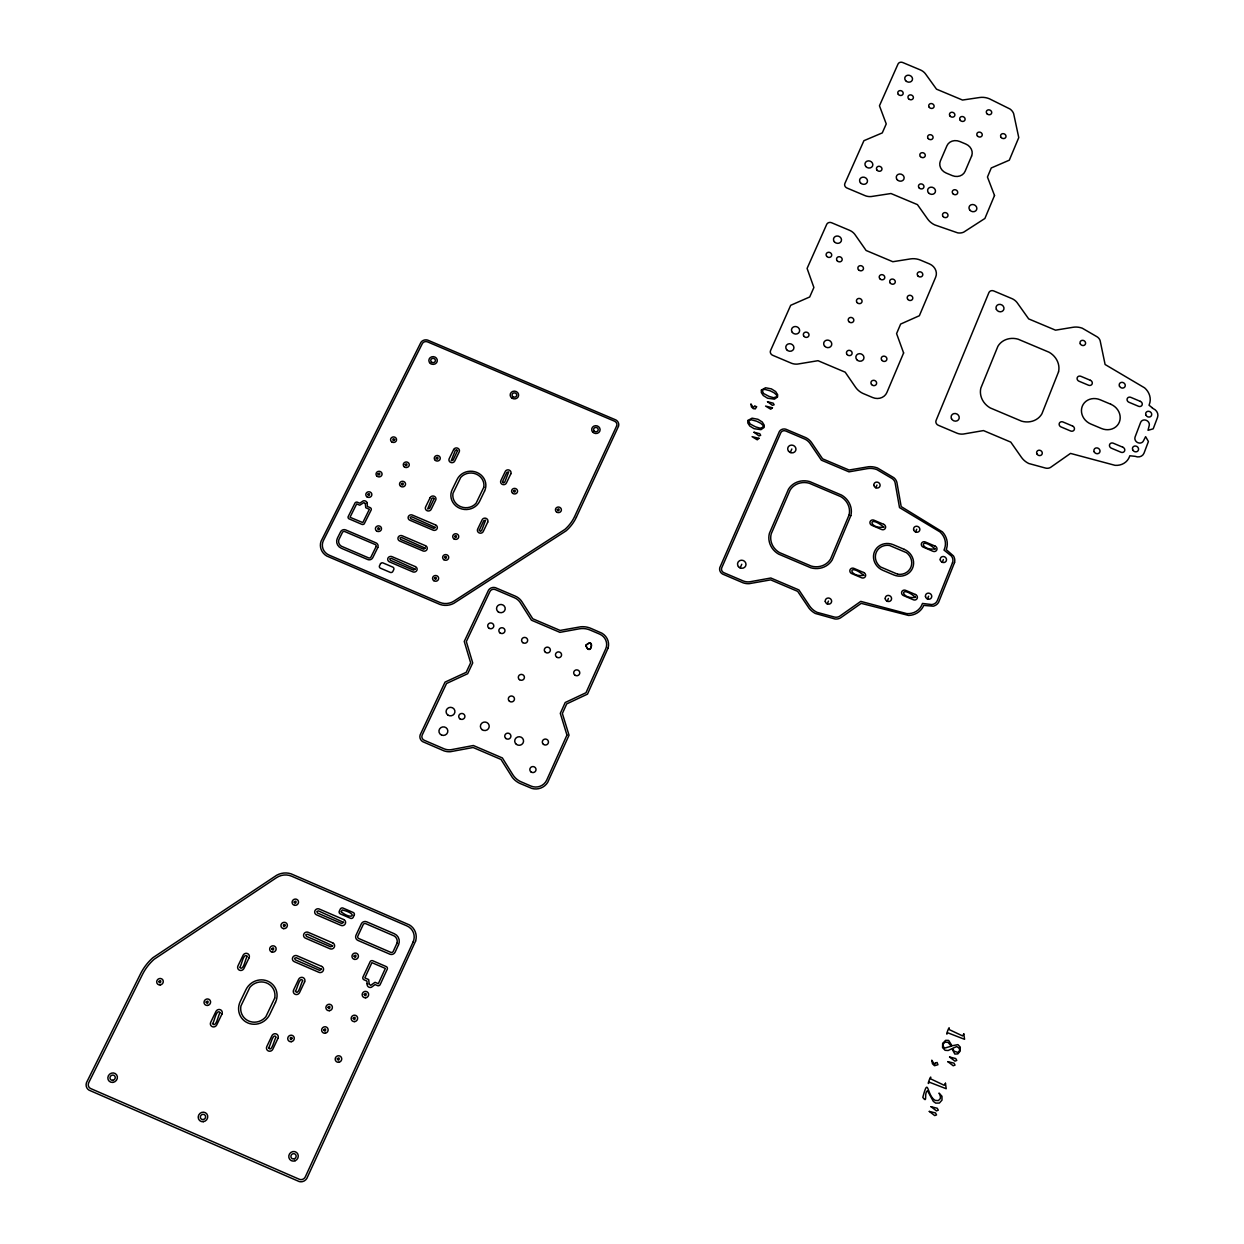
<?xml version="1.0" encoding="UTF-8"?>
<svg xmlns="http://www.w3.org/2000/svg" width="1244" height="1244" viewBox="0 0 1244 1244"><rect width="100%" height="100%" fill="white"/><g stroke="black" fill="none" stroke-linecap="round" stroke-linejoin="round"><path stroke-width="1.5" d="M927.464 598.986L928.599 596.187M942.252 562.288L943.372 559.52M887.252 601.272L888.403 598.457M915.6 531.997L916.719 529.244M827.26 603.915L828.442 601.101M875.838 487.772L876.973 485.051M740.164 567.933L741.766 564.247M790.298 452.536L791.837 448.991M576.407 517.131L618.563 426.148A5.847 5.411 10.6 0 0 615.92 419.959L427.641 340.094A5.862 5.365 2.4 0 0 420.954 342.318L321.045 541.264A13.824 12.907 -6 0 0 326.721 556.006L440.081 604.491A16.623 15.721 -1.2 0 0 453.78 603.356L566.082 530.861A45.219 42.358 6 0 0 576.423 517.131M772.446 407.752L770.736 409.214L765.589 406.088L772.446 407.752M758.98 438.339L757.254 439.816L752.091 436.66L758.98 438.339M585.815 645.62C591.429 657.843 594.85 635.653 585.815 645.62M959.528 1048.35L959.482 1050.76L957.989 1052.471L954.039 1051.164L952.624 1048.334L956.683 1046.577L959.528 1048.35M942.657 1043.483L942.563 1047.619L945.113 1050.309L948.146 1050.511L951.924 1048.723L954.863 1054.072L957.864 1053.901L960.212 1051.04L960.29 1047.121L957.927 1044.618L952.033 1045.784L948.628 1040.404L945.58 1040.342L942.657 1043.483M557.343 509.651C559.116 513.399 560.204 506.635 557.343 509.651M756.57 406.772L755.326 408.872L753.335 408.67L751.469 406.975L750.909 403.911L753.366 407.659L754.719 405.886L756.57 406.772M943.247 1043.965L943.201 1046.468L944.74 1048.086L951.333 1046.173L947.975 1042.348L945.067 1042.13L943.247 1043.965M513.508 491.007C515.265 494.739 516.384 487.99 513.508 491.007M502.529 481.661L503.462 482.874L504.722 482.174L508.718 471.88L506.914 472.347L502.529 481.661M479.344 530.131L480.277 531.343L481.568 530.644L485.611 520.194L483.807 520.676L479.344 530.131M457.528 450.639L453.065 460.187L451.245 460.653L455.32 450.406L456.595 449.706L457.528 450.639M454.651 536.413C456.408 540.207 457.574 533.334 454.651 536.413M444.606 557.265C446.363 561.075 447.529 554.171 444.606 557.265M434.047 498.766L429.507 508.454L427.687 508.936L431.823 498.517L433.114 497.818L434.047 498.766M436.209 458.103C437.935 461.835 439.101 455.102 436.209 458.103M435.4 527.44L433.736 528.436L410.8 518.655L410.147 517.24L411.717 516.773L435.4 527.44M434.514 578.211C436.271 582.052 437.453 575.101 434.514 578.211M761.406 390.041L761.312 392.544L763.256 395.53L767.548 398.204L774.406 399.168L777.531 396.991L777.655 394.721L775.65 391.565L771.389 388.874L765.542 387.77L761.406 390.041M415.169 569.13L413.49 570.141L390.398 560.266L389.745 558.836L391.331 558.369L415.169 569.13M425.324 548.215L423.644 549.21L400.63 539.398L399.977 537.968L401.563 537.501L425.324 548.215M747.908 420.472L747.815 423.007L749.759 426.008L754.082 428.698L760.97 429.662L764.111 427.469L764.236 425.168L762.23 421.98L757.938 419.29L752.06 418.171L747.908 420.472M405.202 464.587C406.943 468.319 408.125 461.571 405.202 464.587M369.188 984.097L370.728 985.326L375.05 982.309L378.347 983.693L385.345 968.438L371.909 962.654L364.85 977.893L368.69 979.572L369.188 984.097M394.643 439.583C392.622 443.175 391.969 436.395 394.643 439.583M401.47 483.932C403.196 487.695 404.393 480.899 401.47 483.932M379.56 528.607C377.523 532.276 376.854 525.357 379.56 528.607M364.259 994.423C366.094 998.652 367.4 990.908 364.259 994.423M367.151 983.802L367.291 985.45A3.281 3.172 -38.5 0 0 371.443 987.238L375.082 984.579L377.647 985.683A2.193 2.115 -38.5 0 0 380.12 984.704L387.319 969.076A2.177 2.115 -36.6 0 0 386.417 966.666L372.842 960.788A2.177 2.115 -35.8 0 0 370.277 961.425L362.968 976.991A2.193 2.115 -37.6 0 0 364.025 979.806L366.918 981.065L367.151 983.802M365.285 503.478L365.752 507.739L369.359 509.309L362.797 522.573L350.015 517.286L356.67 503.913L359.78 505.204L363.823 502.623L365.285 503.478M367.229 503.307L367.4 506.463L370.137 507.614A2.037 1.897 -3.3 0 1 371.116 510.133L364.243 523.817A2.037 1.897 -4 0 1 361.817 524.33L349.004 518.841A2.037 1.897 -4.4 0 1 348.149 516.68L355.007 502.98A2.037 1.897 -3.8 0 1 357.339 502.187L359.749 503.198L363.155 500.928A3.048 2.83 -3.4 0 1 367.058 502.592L367.229 503.307M367.757 494.428C369.484 498.191 370.696 491.38 367.757 494.428M354.058 956.076C355.893 960.275 357.199 952.593 354.058 956.076M353.234 1018.23C355.084 1022.49 356.406 1014.684 353.234 1018.23M377.974 473.917C379.7 477.68 380.913 470.901 377.974 473.917M940.448 1095.98L940.324 1098.592L938.38 1100.567L935.348 1100.427C926.5 1095.824 928.724 1075.065 922.815 1097.395C927.915 1104.314 923.67 1092.901 927.511 1090.708L933.327 1101.375L935.69 1103.117L939.36 1103.055L942.003 1100.1L941.972 1096.259L939.018 1093.087L940.448 1095.98M343.531 922.348L341.758 923.499L317.5 913.034L316.847 911.463L318.511 910.903L343.531 922.348M337.295 1058.862C339.161 1063.154 340.483 1055.27 337.295 1058.862M321.481 969.231L319.677 970.398L295.263 959.839L294.595 958.253L296.29 957.693L321.481 969.231M323.72 1029.83C325.57 1034.091 326.908 1026.269 323.72 1029.83M327.996 1007.313C329.831 1011.559 331.168 1003.768 327.996 1007.313M332.537 945.72L330.764 946.855L306.428 936.359L305.76 934.773L307.439 934.213L332.537 945.72M292.185 1038.32C289.976 1042.565 289.261 1034.697 292.185 1038.32M295.372 991.11C298.498 996.693 301.328 981.594 302.836 980.77C299.695 975.203 296.881 990.302 295.372 991.11M285.311 925.365C283.134 929.486 282.45 921.804 285.311 925.365M294.175 902.056C295.979 906.207 297.316 898.603 294.175 902.056M271.752 948.814C273.556 953.028 274.924 945.331 271.752 948.814M268.595 1047.728C271.752 1053.388 274.629 1038.025 276.152 1037.216C272.996 1031.571 270.119 1046.919 268.595 1047.728M247.292 956.434C245.426 957.771 243.653 971.859 239.703 967.35C241.569 966.013 243.342 951.94 247.292 956.434M220.172 1012.632C218.275 1013.969 216.472 1028.306 212.475 1023.734C214.372 1022.397 216.176 1008.075 220.172 1012.632M206.146 1002.042C207.95 1006.303 209.396 998.481 206.146 1002.042M963.805 1033.919L962.607 1035.925L949.001 1029.488C950.416 1022.77 944.429 1038.616 947.772 1032.8L964.582 1039.315L963.805 1033.919M945.456 1083.26L944.243 1085.297L930.543 1078.812C931.974 1072.001 925.925 1088.065 929.299 1082.171L946.217 1088.733L945.456 1083.26M158.828 981.547C160.616 985.792 162.093 978.002 158.828 981.547M935.208 1063.216L934.539 1064.537L931.787 1060.183L932.471 1063.791L934.524 1065.735L937.945 1064.724L937.074 1062.454L935.208 1063.216M585.924 645.263C589.827 657.967 596.14 636.601 585.924 645.263M1151.928 407.566L1153.266 408.654A7.106 6.344 31.4 0 1 1157.542 417.362L1153.204 428.838L1148.01 430.315L1149.114 425.992A4.618 4.136 31.5 0 0 1146.346 420.332A4.618 4.136 31.5 0 0 1140.624 422.416L1135.088 437.002A4.634 4.152 31.8 0 0 1137.856 442.693A4.634 4.152 31.8 0 0 1143.594 440.594L1145.615 436.644L1148.414 441.496L1144.06 453.065A7.137 6.422 32 0 1 1135.212 456.33L1129.832 455.771L1129.474 456.735A15.892 14.322 31.5 0 1 1115.059 465.334L1070.509 453.407L1050.558 467.402A6.842 6.22 29.9 0 1 1045.349 468.024L1028.772 463.499A17.525 15.923 29.2 0 1 1021.402 457.279L1010.781 442.118L983.475 430.579L964.706 433.814A12.533 11.414 26.1 0 1 957.32 433.316L938.318 425.277A3.903 3.561 25.4 0 1 936.079 420.472L988.902 292.62A3.825 3.421 24.4 0 1 993.723 290.94L1012.321 298.778A12.3 11.009 25.2 0 1 1017.794 303.583L1028.679 318.899L1055.518 330.173L1073.012 327.281A17.214 15.379 27.8 0 1 1082.264 328.198L1096.897 336.689A6.718 5.987 28.3 0 1 1100.162 340.778L1105.107 364.508L1144.62 387.864A15.752 14.088 30.6 0 1 1149.394 404.238L1149.036 405.202L1151.928 407.566M935.13 548.868C920.171 551.17 918.71 535.247 935.13 548.868M915.522 597.322C900.423 599.701 898.977 583.529 915.522 597.322M883.753 527.083C868.763 529.369 867.395 513.492 883.753 527.083M863.756 575.334C848.641 577.698 847.288 561.573 863.756 575.334M1058.535 371.863L1041.912 413.801A18.784 16.981 27.8 0 1 1021.573 421.156L990.224 407.923A18.769 16.981 26.7 0 1 980.863 388.05L997.89 346.314A18.644 16.778 26.3 0 1 1018.074 339.177L1049.096 352.239A18.66 16.778 27.3 0 1 1058.535 371.863M341.214 911.821C352.021 920.638 358.91 913.967 342.162 909.939L341.214 911.821M483.792 487.244L476.094 503.245A13.124 12.269 2.1 0 1 460.529 506.619A13.124 12.269 2.1 0 1 452.971 493.401L460.715 477.432A13.093 12.222 2.5 0 1 476.219 474.104A13.093 12.222 2.5 0 1 483.792 487.244M954.568 562.49L938.629 602.251A9.237 8.615 30.4 0 1 933.233 606.186L923.732 605.393L923.079 606.777A18.225 17.043 29.4 0 1 908.618 615.453L861.221 603.356L840.633 617.817A9.003 8.475 26.4 0 1 834.957 618.968L815.302 613.463A19.951 18.784 25.3 0 1 809.113 608.347L797.668 591.351L770.674 579.875L749.339 583.654A14.85 14.011 20 0 1 742.87 582.736L722.546 574.044A5.925 5.582 18.6 0 1 719.794 567.637L779.382 431.481A5.8 5.349 19.2 0 1 785.804 429.196L805.708 437.593A14.555 13.451 20.2 0 1 811.648 442.677L822.579 458.818L849.077 470.03L868.716 466.718A19.624 18.147 24.2 0 1 877.44 467.962L893.752 477.649A8.817 8.148 24.9 0 1 896.893 482.392L901.185 506.588L942.439 531.888A18.069 16.747 28.4 0 1 946.7 548.2L946.217 549.615L953.433 555.881A9.175 8.521 29.6 0 1 954.568 562.49M274.737 998.046L265.843 1016.752A14.57 13.917 -39.2 0 1 240.932 1005.961L249.888 987.301A14.524 13.886 -38.2 0 1 274.737 998.046M849.014 515.14L830.572 558.976A17.432 16.328 23.4 0 1 811.275 566.082L779.49 552.585A17.416 16.312 21.6 0 1 771.249 533.769L790.08 490.152A17.307 16.11 21.5 0 1 809.238 483.247L840.68 496.589A17.323 16.11 23.1 0 1 849.014 515.14M850.818 515.669L832.205 559.924A19.313 18.085 23.4 0 1 810.808 567.793L778.573 554.093A19.298 18.085 21.6 0 1 769.43 533.256L788.463 489.219A19.189 17.851 21.5 0 1 809.704 481.583L841.582 495.096A19.189 17.867 23.1 0 1 850.818 515.669M608.083 648.031L587.495 694.121L566.704 703.902L562.366 713.496L569.037 735.204L547.671 782.429A13.917 13.544 0.6 0 1 531.872 788.432L519.557 783.269A20.759 20.184 0.1 0 1 512.31 777.391L501.005 759.446L473.109 747.504L450.515 751.687A15.519 14.959 -6.9 0 1 443.75 750.77L422.773 741.704A6.189 5.956 -8.9 0 1 420.145 734.924L445.041 682.116L466.173 672.335L470.636 662.803L464.245 641.438L488.534 590.122A6.033 5.722 2 0 1 495.392 587.666L515.234 596.094A15.068 14.337 2.8 0 1 521.967 601.754L532.759 618.766L560.127 630.428L580.886 626.758A20.293 19.422 8.4 0 1 590.916 628.375L601.956 633.212A13.622 13.031 9.5 0 1 608.083 648.031M929.299 1111.421L934.726 1115.604L936.545 1114.904L935.504 1112.929L929.299 1111.421M931.056 1106.725L936.452 1110.892L938.303 1110.161L937.23 1108.248L931.056 1106.725M947.85 1061.661L953.231 1065.781L955.034 1065.097L954.008 1063.154L947.85 1061.661M949.576 1057.027L954.941 1061.148L956.776 1060.432L955.703 1058.535L949.576 1057.027M415.589 941.102L306.817 1178.472A6.826 6.5 -53.4 0 1 299.229 1181.567L88.993 1090.133A6.873 6.407 -41.8 0 1 86.474 1082.669L140.572 973.71A50.802 48.049 -37.3 0 1 152.825 957.756L276.681 875.247A17.727 16.981 -28.8 0 1 291.112 873.848L409.478 924.945A14.57 14.182 -32.1 0 1 415.589 941.102M396.945 943.247L393.166 951.504A2.006 1.959 -34.1 0 1 390.896 952.391L358.599 938.458A2.006 1.944 -32.5 0 1 357.774 936.219L363.279 924.447A2.006 1.944 -31.1 0 1 365.549 923.577L394.208 935.97A6.562 6.375 -32.9 0 1 396.945 943.247M952.484 562.817L937.37 600.494A7.34 6.842 30.4 0 1 931.787 604.568L922.488 603.449L922.068 604.475A16.343 15.27 29.4 0 1 906.814 613.619L860.77 601.381L839.576 616.278A7.044 6.64 26.4 0 1 834.118 616.977L816.997 612.312A18.022 16.965 25.3 0 1 809.517 605.828L798.912 589.936L770.829 578.009L751.189 581.539A12.891 12.16 20 0 1 743.508 581.072L723.961 572.753A4.012 3.794 18.6 0 1 721.784 567.699L780.765 432.819A3.934 3.639 19.2 0 1 785.835 431.03L804.961 439.148A12.658 11.694 20.2 0 1 810.497 444.155L821.367 460.171L848.952 471.849L867.255 468.661A17.696 16.374 24.2 0 1 876.849 469.579L891.824 478.396A6.904 6.375 24.9 0 1 895.089 482.672L899.521 507.599L939.935 531.888A16.188 15.006 28.4 0 1 944.414 549.071L944.009 550.081L951.318 555.944A7.293 6.764 29.6 0 1 952.484 562.817M376.092 546.614L370.883 557.172A1.897 1.773 -4.6 0 1 368.706 557.934L341.431 546.24A6.204 5.8 -5.4 0 1 338.881 539.632L342.52 532.276A1.897 1.773 -5.2 0 1 344.681 531.515L375.299 544.592A1.897 1.773 -4.1 0 1 376.092 546.614M994.516 195.479L984.89 218.477L963.711 232.146A10.201 9.066 22.3 0 1 957.709 232.861L934.711 224.884A16.965 15.052 21.6 0 1 927.604 218.975L917.434 204.622L890.968 193.52L872.619 196.334A12.145 10.776 19.1 0 1 865.42 195.79L846.993 188.031A3.779 3.359 18.4 0 1 844.878 183.49L863.911 140.696L882.276 132.906L886.241 123.933L879.461 105.771L898.012 64.05A3.701 3.234 18.8 0 1 902.74 62.527L920.187 69.835A11.927 10.403 19.3 0 1 926.065 74.671L936.499 89.164L962.529 100.049L979.634 97.514A16.685 14.555 21.5 0 1 989.446 98.805L1010.019 109.021A10.03 8.739 22 0 1 1013.658 113.67L1018.758 137.602L1009.304 160.181L991.266 167.971L987.456 177.021L994.516 195.479M903.611 352.954L886.879 392.513A11.118 10.154 22.3 0 1 872.666 397.536L862.792 393.368A17.432 15.908 21.9 0 1 855.53 387.211L845.205 372.189L818.008 360.698L799.052 363.839A12.487 11.398 18.5 0 1 791.635 363.31L772.711 355.302A3.887 3.545 17.6 0 1 770.565 350.544L790.686 305.309L809.704 296.974L813.887 287.488L807.092 268.424L826.7 224.371A3.81 3.405 18.3 0 1 831.583 222.738L849.496 230.28A12.253 10.978 18.9 0 1 855.499 235.318L866.104 250.479L892.819 261.722L910.499 258.907A17.136 15.363 21.7 0 1 920.591 260.167L929.455 263.899A10.916 9.781 22 0 1 935.69 277.117L919.363 315.727L900.64 324.062L896.582 333.61L903.611 352.954M971.595 156.06L965.095 171.33A10.107 8.91 21.4 0 1 952.282 175.606L946.186 173.056A10.107 8.895 21.2 0 1 940.386 160.958L946.948 145.735A10.076 8.864 21.2 0 1 959.715 141.489L965.779 144.024A10.076 8.864 21.4 0 1 971.595 156.06M754.035 432.259L758.964 435.898L760.69 435.338L759.742 433.705L754.035 432.259M767.517 401.719L772.431 405.342L774.141 404.782L773.193 403.165L767.517 401.719M566.953 735.064L546.707 780.081A11.942 11.631 0.6 0 1 530.955 786.053L520.427 781.527A18.722 18.209 0.1 0 1 512.839 774.717L502.374 757.938L473.358 745.514L452.552 749.432A13.466 12.984 -6.9 0 1 444.497 748.981L424.313 740.304A4.199 4.043 -8.9 0 1 422.229 734.971L446.534 683.5L467.666 673.719L472.72 662.943L466.329 641.577L489.934 591.538A4.09 3.887 2 0 1 495.345 589.609L514.425 597.758A13.155 12.518 2.8 0 1 520.692 603.309L531.437 620.196L559.909 632.356L579.269 628.842A18.349 17.572 8.4 0 1 590.169 630.07L599.608 634.098A11.678 11.18 9.5 0 1 605.719 648.87L585.986 692.737L565.196 702.518L560.298 713.356L566.953 735.064M413.07 942.066L305.324 1176.84A4.634 4.416 -53.4 0 1 299.337 1179.281L90.703 1088.562A4.665 4.354 -41.8 0 1 88.728 1082.669L142.438 974.55A48.5 45.872 -37.3 0 1 154.085 959.311L276.51 877.673A15.659 14.99 -28.8 0 1 291.609 876.196L406.975 925.94A12.502 12.176 -32.1 0 1 413.07 942.066M398.5 944.849L395.157 952.08A4.074 3.965 -34.1 0 1 389.792 954.164L357.961 940.433A4.074 3.95 -32.5 0 1 356.017 935.177L361.304 923.872A4.074 3.934 -31.1 0 1 366.653 921.804L394.317 933.731A8.63 8.381 -32.9 0 1 398.5 944.849M616.589 426.086L574.681 516.369A43.182 40.446 6 0 1 564.838 529.462L453.904 601.132A14.679 13.886 -1.2 0 1 439.567 602.314L329.147 555.135A11.865 11.087 -6 0 1 323.471 540.44L422.307 343.671A3.981 3.639 2.4 0 1 427.578 341.898L614.505 421.187A3.965 3.67 10.6 0 1 616.589 426.086M354.307 914.962L353.156 917.419A2.161 2.099 -30.2 0 1 350.699 918.367L340.343 913.92A2.161 2.099 -29.9 0 1 339.317 911.137L340.374 908.944A2.161 2.084 -29.7 0 1 342.831 907.996L353.42 912.567A2.161 2.099 -30 0 1 354.307 914.962M277.956 1038.351L272.825 1049.205A3.421 3.265 -42.8 0 1 268.362 1050.978A3.421 3.265 -42.8 0 1 266.791 1046.593L271.923 1035.739A3.405 3.265 -42 0 1 276.386 1033.982A3.405 3.265 -42 0 1 277.956 1038.351M304.609 981.889L299.571 992.572A3.374 3.234 -38.2 0 1 295.155 994.298A3.374 3.234 -38.2 0 1 293.584 989.991L298.638 979.308A3.359 3.219 -37.3 0 1 303.054 977.597A3.359 3.219 -37.3 0 1 304.609 981.889M275.468 1002.431L269.792 1014.373A16.716 15.954 -39.2 0 1 247.851 1022.957A16.716 15.954 -39.2 0 1 240.216 1001.576L245.954 989.649A16.67 15.923 -38.2 0 1 267.818 981.174A16.67 15.923 -38.2 0 1 275.468 1002.431M487.695 522.2L483.263 531.499A3.063 2.877 2.3 0 1 479.204 532.93A3.063 2.877 2.3 0 1 477.665 529.104L482.112 519.821A3.063 2.877 2.8 0 1 486.155 518.39A3.063 2.877 2.8 0 1 487.695 522.2M510.786 473.871L506.417 483.014A3.048 2.846 4.4 0 1 502.405 484.414A3.048 2.846 4.4 0 1 500.85 480.651L505.235 471.507A3.032 2.83 4.7 0 1 509.247 470.108A3.032 2.83 4.7 0 1 510.786 473.871M484.569 491.053L479.64 501.285A15.052 14.073 2.1 0 1 459.72 508.267A15.052 14.073 2.1 0 1 452.194 489.592L457.154 479.375A15.021 14.026 2.5 0 1 477.012 472.487A15.021 14.026 2.5 0 1 484.569 491.053M221.945 1014.078L216.736 1024.9A3.421 3.25 -39.8 0 1 212.242 1026.658A3.421 3.25 -39.8 0 1 210.702 1022.288L215.927 1011.481A3.421 3.25 -39.1 0 1 220.406 1009.739A3.421 3.25 -39.1 0 1 221.945 1014.078M249.049 957.864L243.917 968.501A3.374 3.219 -35.7 0 1 239.486 970.211A3.374 3.219 -35.7 0 1 237.946 965.919L243.078 955.283A3.374 3.219 -34.8 0 1 247.509 953.573A3.374 3.219 -34.8 0 1 249.049 957.864M430.129 497.678L425.603 506.93A3.079 2.877 -0.2 0 0 427.127 510.74A3.079 2.877 -0.2 0 0 431.202 509.309L435.711 500.057A3.063 2.861 0.2 0 0 434.187 496.263A3.063 2.861 0.2 0 0 430.129 497.678M453.64 449.566L449.193 458.663A3.048 2.83 1.9 0 0 450.701 462.426A3.048 2.83 1.9 0 0 454.744 461.026L459.192 451.914A3.048 2.83 2.3 0 0 457.668 448.167A3.048 2.83 2.3 0 0 453.64 449.566M380.524 563.703L379.436 565.927A2.053 1.928 -4.3 0 0 380.291 568.119L390.414 572.442A2.053 1.928 -3.9 0 0 392.746 571.618L393.742 569.628A2.037 1.928 -3.8 0 0 392.746 567.077L382.872 562.879A2.053 1.928 -4.2 0 0 380.524 563.703M377.772 547.578L372.765 557.716A3.841 3.608 -4.6 0 1 367.664 559.52L341.322 548.262A8.148 7.62 -5.4 0 1 337.404 538.17L340.638 531.732A3.841 3.576 -5.2 0 1 345.739 529.944L375.906 542.819A3.841 3.592 -4.1 0 1 377.772 547.578M763.365 427.127L760.193 428.216L755.497 426.832L750.116 423.971L748.624 420.814L751.143 419.741L756.741 421.249L760.675 423.24L763.225 425.557L763.365 427.127M776.785 396.665L773.644 397.722L768.963 396.354L763.598 393.508L762.106 390.383L764.609 389.325L770.192 390.818L774.095 392.793L776.645 395.094L776.785 396.665M897.67 574.23L880.581 566.969A12.922 12.051 27.1 0 1 876.211 552.46A12.922 12.051 27.1 0 1 889.46 545.447L906.487 552.678A12.922 12.051 27.7 0 1 910.903 567.186A12.922 12.051 27.7 0 1 897.67 574.23M1090.413 380.322L1080.912 376.326A2.923 2.612 28.7 0 0 1077.257 377.632A2.923 2.612 28.7 0 0 1078.983 381.208L1088.5 385.205A2.923 2.612 29.1 0 0 1092.139 383.898A2.923 2.612 29.1 0 0 1090.413 380.322M1140.359 401.377L1130.843 397.365A2.923 2.612 30.5 0 0 1127.219 398.671A2.923 2.612 30.5 0 0 1128.961 402.263L1138.493 406.275A2.923 2.612 30.9 0 0 1142.116 404.953A2.923 2.612 30.9 0 0 1140.359 401.377M1110.814 404.253L1100.225 399.791A14.415 12.969 30 0 0 1082.249 406.306A14.415 12.969 30 0 0 1090.817 424.017L1101.453 428.496A14.43 12.969 30.4 0 0 1119.398 421.965A14.43 12.969 30.4 0 0 1110.814 404.253M1072.561 426.023L1062.982 421.98A2.939 2.659 29.4 0 0 1059.313 423.318A2.939 2.659 29.4 0 0 1061.039 426.941L1070.618 430.984A2.939 2.659 29.7 0 0 1074.287 429.647A2.939 2.659 29.7 0 0 1072.561 426.023M1122.865 447.249L1113.271 443.206A2.939 2.659 31.3 0 0 1109.617 444.543A2.939 2.659 31.3 0 0 1111.374 448.182L1120.968 452.225A2.939 2.659 31.6 0 0 1124.623 450.888A2.939 2.659 31.6 0 0 1122.865 447.249M883.738 524.346L873.957 520.194A3.001 2.783 25.3 0 0 870.131 521.594A3.001 2.783 25.3 0 0 871.826 525.341L881.607 529.493A3.001 2.783 25.9 0 0 885.433 528.094A3.001 2.783 25.9 0 0 883.738 524.346M935.099 546.116L925.303 541.964A3.001 2.783 28.2 0 0 921.493 543.379A3.001 2.783 28.2 0 0 923.204 547.127L933 551.294A3.001 2.783 28.7 0 0 936.81 549.879A3.001 2.783 28.7 0 0 935.099 546.116M904.248 549.366L893.347 544.732A14.819 13.824 27.1 0 0 874.454 551.73A14.819 13.824 27.1 0 0 882.82 570.296L893.767 574.946A14.835 13.824 27.7 0 0 912.645 567.948A14.835 13.824 27.7 0 0 904.248 549.366M863.756 572.551L853.897 568.368A3.017 2.83 25.9 0 0 850.041 569.799A3.017 2.83 25.9 0 0 851.72 573.593L861.579 577.776A3.017 2.83 26.5 0 0 865.451 576.345A3.017 2.83 26.5 0 0 863.756 572.551M915.491 594.523L905.616 590.34A3.032 2.83 29.1 0 0 901.776 591.786A3.032 2.83 29.1 0 0 903.486 595.581L913.36 599.779A3.032 2.83 29.7 0 0 917.201 598.333A3.032 2.83 29.7 0 0 915.491 594.523M435.571 524.952L412.402 515.078A3.032 2.846 -1.4 0 0 408.39 516.493A3.032 2.846 -1.4 0 0 409.867 520.241L433.052 530.131A3.032 2.846 -0.3 0 0 437.079 528.716A3.032 2.846 -0.3 0 0 435.571 524.952M425.495 545.712L402.247 535.791A3.048 2.861 -2.4 0 0 398.204 537.221A3.048 2.861 -2.4 0 0 399.697 541L422.96 550.921A3.048 2.861 -1.4 0 0 426.987 549.506A3.048 2.861 -1.4 0 0 425.495 545.712M415.341 566.611L392.031 556.659A3.063 2.877 -3.6 0 0 387.972 558.089A3.063 2.877 -3.6 0 0 389.465 561.884L412.79 571.851A3.063 2.877 -2.5 0 0 416.849 570.405A3.063 2.877 -2.5 0 0 415.341 566.611M343.748 919.58L319.273 909.022A3.25 3.126 -30.3 0 0 314.981 910.655A3.25 3.126 -30.3 0 0 316.505 914.822L341.012 925.396A3.25 3.141 -31.1 0 0 345.303 923.748A3.25 3.141 -31.1 0 0 343.748 919.58M332.77 942.921L308.201 932.316A3.281 3.141 -32.8 0 0 303.878 933.964A3.281 3.141 -32.8 0 0 305.418 938.163L330.002 948.783A3.265 3.157 -33.8 0 0 334.309 947.104A3.265 3.157 -33.8 0 0 332.77 942.921M321.698 966.417L297.052 955.765A3.297 3.157 -35.1 0 0 292.713 957.445A3.297 3.157 -35.1 0 0 294.253 961.659L318.915 972.326A3.297 3.172 -36.3 0 0 323.253 970.631A3.297 3.172 -36.3 0 0 321.698 966.417M969.885 210.174A4.012 3.545 22.5 0 0 976.618 209.676A4.012 3.545 22.5 0 0 972.264 204.514A4.012 3.545 22.5 0 0 969.885 210.174M919.067 187.844A2.799 2.488 20.7 0 0 923.794 187.502A2.799 2.488 20.7 0 0 920.762 183.894A2.799 2.488 20.7 0 0 919.067 187.844M908.555 98.711A2.768 2.426 19.4 0 0 913.22 98.4A2.768 2.426 19.4 0 0 910.235 94.871A2.768 2.426 19.4 0 0 908.555 98.711M905.616 80.642A3.934 3.437 19.1 0 0 912.272 80.207A3.934 3.437 19.1 0 0 908.027 75.2A3.934 3.437 19.1 0 0 905.616 80.642M860.444 182.79A4.012 3.561 18.8 0 0 867.224 182.293A4.012 3.561 18.8 0 0 862.932 177.146A4.012 3.561 18.8 0 0 860.444 182.79M898.339 94.42A2.768 2.426 19 0 0 903.02 94.109A2.768 2.426 19 0 0 900.034 90.594A2.768 2.426 19 0 0 898.339 94.42M865.808 166.478A3.996 3.545 18.8 0 0 872.573 165.996A3.996 3.545 18.8 0 0 868.281 160.865A3.996 3.545 18.8 0 0 865.808 166.478M877.067 170.21A2.799 2.472 19.2 0 0 881.794 169.868A2.799 2.472 19.2 0 0 878.793 166.276A2.799 2.472 19.2 0 0 877.067 170.21M986.927 113.686A2.768 2.41 21.6 0 0 991.561 113.36A2.768 2.41 21.6 0 0 988.56 109.83A2.768 2.41 21.6 0 0 986.927 113.686M952.857 193.644A2.799 2.472 21.7 0 0 957.569 193.302A2.799 2.472 21.7 0 0 954.537 189.71A2.799 2.472 21.7 0 0 952.857 193.644M929.299 107.388A2.768 2.426 20 0 0 933.964 107.062A2.768 2.426 20 0 0 930.979 103.547A2.768 2.426 20 0 0 929.299 107.388M950.058 116.096A2.768 2.426 20.7 0 0 954.723 115.77A2.768 2.426 20.7 0 0 951.722 112.24A2.768 2.426 20.7 0 0 950.058 116.096M943.107 216.549A2.815 2.504 21.8 0 0 947.835 216.192A2.815 2.504 21.8 0 0 944.787 212.568A2.815 2.504 21.8 0 0 943.107 216.549M897.126 179.634A3.996 3.545 19.9 0 0 903.89 179.136A3.996 3.545 19.9 0 0 899.583 174.005A3.996 3.545 19.9 0 0 897.126 179.634M928.226 138.566A2.783 2.441 20.3 0 0 932.922 138.239A2.783 2.441 20.3 0 0 929.921 134.679A2.783 2.441 20.3 0 0 928.226 138.566M960.29 120.373A2.768 2.426 21 0 0 964.955 120.046A2.768 2.426 21 0 0 961.939 116.516A2.768 2.426 21 0 0 960.29 120.373M928.49 192.804A3.996 3.545 21 0 0 935.239 192.307A3.996 3.545 21 0 0 930.916 187.16A3.996 3.545 21 0 0 928.49 192.804M920.42 156.573A2.783 2.457 20.3 0 0 925.116 156.246A2.783 2.457 20.3 0 0 922.099 152.67A2.783 2.457 20.3 0 0 920.42 156.573M1001.202 137.509A2.768 2.426 22.3 0 0 1005.852 137.167A2.768 2.426 22.3 0 0 1002.835 133.637A2.768 2.426 22.3 0 0 1001.202 137.509M977.426 135.969A2.768 2.426 21.6 0 0 982.091 135.643A2.768 2.426 21.6 0 0 979.075 132.097A2.768 2.426 21.6 0 0 977.426 135.969M951.473 418.653A4.136 3.763 25.8 0 0 958.486 419.772A4.136 3.763 25.8 0 0 955.563 413.537A4.136 3.763 25.8 0 0 951.473 418.653M1119.491 386.2A3.11 2.783 30 0 0 1124.747 387.039A3.11 2.783 30 0 0 1122.461 382.375A3.11 2.783 30 0 0 1119.491 386.2M1036.874 453.842A2.908 2.643 29.5 0 0 1041.772 454.635A2.908 2.643 29.5 0 0 1039.689 450.235A2.908 2.643 29.5 0 0 1036.874 453.842M996.366 309.336A4.059 3.639 24.9 0 0 1003.255 310.471A4.059 3.639 24.9 0 0 1000.347 304.407A4.059 3.639 24.9 0 0 996.366 309.336M1080.29 343.842A2.861 2.55 28 0 0 1085.11 344.619A2.861 2.55 28 0 0 1083.042 340.358A2.861 2.55 28 0 0 1080.29 343.842M1094.191 451.836A3.157 2.846 31 0 0 1099.494 452.676A3.157 2.846 31 0 0 1097.192 447.918A3.157 2.846 31 0 0 1094.191 451.836M1145.942 415.169A3.126 2.799 31.4 0 0 1151.198 416.025A3.126 2.799 31.4 0 0 1148.896 411.313A3.126 2.799 31.4 0 0 1145.942 415.169M1132.74 449.939A3.141 2.83 32 0 0 1138.042 450.779A3.141 2.83 32 0 0 1135.725 446.036A3.141 2.83 32 0 0 1132.74 449.939M338.741 1062.283A3.343 3.219 -45.9 0 0 341.151 1057.042A3.343 3.219 -45.9 0 0 335.491 1057.742A3.343 3.219 -45.9 0 0 338.741 1062.283M203.285 1121.699A4.914 4.649 -46 0 0 206.939 1114.064A4.914 4.649 -46 0 0 198.682 1115.091A4.914 4.649 -46 0 0 203.285 1121.699M291.252 1041.71A3.343 3.203 -42.5 0 0 293.708 1036.501A3.343 3.203 -42.5 0 0 288.033 1037.185A3.343 3.203 -42.5 0 0 291.252 1041.71M207.53 1005.432A3.359 3.188 -38.2 0 0 210.049 1000.254A3.359 3.188 -38.2 0 0 204.343 1000.922A3.359 3.188 -38.2 0 0 207.53 1005.432M112.893 1082.404A4.929 4.618 -41.8 0 0 116.625 1074.832A4.929 4.618 -41.8 0 0 108.337 1075.827A4.929 4.618 -41.8 0 0 112.893 1082.404M160.196 984.937A3.374 3.172 -36.4 0 0 162.746 979.774A3.374 3.172 -36.4 0 0 157.039 980.428A3.374 3.172 -36.4 0 0 160.196 984.937M295.108 1160.761A4.898 4.665 -51.8 0 0 296.616 1152.504A4.898 4.665 -51.8 0 0 288.841 1155.66A4.898 4.665 -51.8 0 0 295.108 1160.761M329.427 1010.703A3.312 3.188 -40.4 0 0 331.821 1005.541A3.312 3.188 -40.4 0 0 326.192 1006.209A3.312 3.188 -40.4 0 0 329.427 1010.703M272.296 952.158A3.297 3.157 -34.2 0 0 275.966 947.804A3.297 3.157 -34.2 0 0 270.43 946.995A3.297 3.157 -34.2 0 0 272.296 952.158M354.633 959.404A3.265 3.157 -34.9 0 0 358.241 955.05A3.265 3.157 -34.9 0 0 352.721 954.257A3.265 3.157 -34.9 0 0 354.633 959.404M354.68 1021.619A3.312 3.203 -42.2 0 0 357.059 1016.457A3.312 3.203 -42.2 0 0 351.446 1017.125A3.312 3.203 -42.2 0 0 354.68 1021.619M365.689 997.797A3.281 3.188 -39.7 0 0 368.053 992.665A3.281 3.188 -39.7 0 0 362.455 993.318A3.281 3.188 -39.7 0 0 365.689 997.797M325.15 1033.235A3.328 3.203 -42.6 0 0 327.576 1028.042A3.328 3.203 -42.6 0 0 321.932 1028.71A3.328 3.203 -42.6 0 0 325.15 1033.235M294.719 905.337A3.265 3.126 -29.7 0 0 298.358 901.06A3.265 3.126 -29.7 0 0 292.853 900.252A3.265 3.126 -29.7 0 0 294.719 905.337M283.554 928.63A3.281 3.141 -32 0 0 287.208 924.323A3.281 3.141 -32 0 0 281.688 923.514A3.281 3.141 -32 0 0 283.554 928.63M112.769 1080.29A2.721 2.535 -41.8 0 0 114.821 1076.107A2.721 2.535 -41.8 0 0 110.265 1076.666A2.721 2.535 -41.8 0 0 112.769 1080.29M203.145 1119.569A2.706 2.566 -46 0 0 205.151 1115.37A2.706 2.566 -46 0 0 200.611 1115.93A2.706 2.566 -46 0 0 203.145 1119.569M294.393 1158.77A2.706 2.581 -51.8 0 0 295.232 1154.214A2.706 2.581 -51.8 0 0 290.94 1155.956A2.706 2.581 -51.8 0 0 294.393 1158.77M511.766 398.018A4.23 3.887 5.8 0 0 518.577 395.685A4.23 3.887 5.8 0 0 512.886 391.362A4.23 3.887 5.8 0 0 511.766 398.018M435.369 460.42A3.001 2.783 1.2 0 0 440.236 458.741A3.001 2.783 1.2 0 0 436.224 455.662A3.001 2.783 1.2 0 0 435.369 460.42M512.699 493.339A3.001 2.799 4.9 0 0 517.535 491.629A3.001 2.799 4.9 0 0 513.492 488.55A3.001 2.799 4.9 0 0 512.699 493.339M592.533 431.87A4.214 3.919 9.7 0 0 599.763 431.248A4.214 3.919 9.7 0 0 595.409 425.697A4.214 3.919 9.7 0 0 592.533 431.87M556.55 511.999A3.001 2.815 7.4 0 0 561.371 510.289A3.001 2.815 7.4 0 0 557.312 507.194A3.001 2.815 7.4 0 0 556.55 511.999M391.642 441.822A3.001 2.783 -0.6 0 0 396.525 440.143A3.001 2.783 -0.6 0 0 392.529 437.079A3.001 2.783 -0.6 0 0 391.642 441.822M430.393 363.481A4.23 3.872 2.5 0 0 437.25 361.18A4.23 3.872 2.5 0 0 431.59 356.873A4.23 3.872 2.5 0 0 430.393 363.481M400.615 486.264A3.017 2.815 -1 0 0 405.513 484.569A3.017 2.815 -1 0 0 401.485 481.459A3.017 2.815 -1 0 0 400.615 486.264M453.811 538.776A3.032 2.846 0.7 0 0 458.709 537.035A3.032 2.846 0.7 0 0 454.651 533.909A3.032 2.846 0.7 0 0 453.811 538.776M376.512 530.908A3.048 2.846 -3.3 0 0 381.473 529.167A3.048 2.846 -3.3 0 0 377.414 526.025A3.048 2.846 -3.3 0 0 376.512 530.908M377.103 476.265A3.032 2.815 -2 0 0 382.032 474.555A3.032 2.815 -2 0 0 378.005 471.46A3.032 2.815 -2 0 0 377.103 476.265M366.871 496.776A3.032 2.83 -2.9 0 0 371.816 495.065A3.032 2.83 -2.9 0 0 367.789 491.94A3.032 2.83 -2.9 0 0 366.871 496.776M404.347 466.904A3.017 2.799 -0.4 0 0 409.245 465.225A3.017 2.799 -0.4 0 0 405.233 462.13A3.017 2.799 -0.4 0 0 404.347 466.904M433.658 580.606A3.048 2.877 -1.5 0 0 438.603 578.849A3.048 2.877 -1.5 0 0 434.529 575.677A3.048 2.877 -1.5 0 0 433.658 580.606M443.75 559.644A3.048 2.861 -0.3 0 0 448.68 557.903A3.048 2.861 -0.3 0 0 444.606 554.746A3.048 2.861 -0.3 0 0 443.75 559.644M512.948 396.68A2.333 2.146 5.8 0 0 516.711 395.39A2.333 2.146 5.8 0 0 513.57 393.011A2.333 2.146 5.8 0 0 512.948 396.68M594.041 430.859A2.317 2.161 9.7 0 0 598.022 430.502A2.317 2.161 9.7 0 0 595.627 427.454A2.317 2.161 9.7 0 0 594.041 430.859M431.59 362.144A2.333 2.13 2.5 0 0 435.369 360.884A2.333 2.13 2.5 0 0 432.259 358.505A2.333 2.13 2.5 0 0 431.59 362.144M847.055 354.493A2.877 2.628 20.6 0 0 851.938 354.089A2.877 2.628 20.6 0 0 848.859 350.326A2.877 2.628 20.6 0 0 847.055 354.493M857.054 302.541A2.861 2.581 20.2 0 0 861.89 302.152A2.861 2.581 20.2 0 0 858.826 298.436A2.861 2.581 20.2 0 0 857.054 302.541M871.546 384.52A2.892 2.643 22.1 0 0 876.445 384.101A2.892 2.643 22.1 0 0 873.335 380.306A2.892 2.643 22.1 0 0 871.546 384.52M890.3 283.119A2.846 2.566 21.1 0 0 895.12 282.73A2.846 2.566 21.1 0 0 892.057 279.045A2.846 2.566 21.1 0 0 890.3 283.119M879.803 278.703A2.846 2.566 20.6 0 0 884.608 278.329A2.846 2.566 20.6 0 0 881.561 274.644A2.846 2.566 20.6 0 0 879.803 278.703M848.797 321.558A2.861 2.597 20.2 0 0 853.648 321.17A2.861 2.597 20.2 0 0 850.585 317.438A2.861 2.597 20.2 0 0 848.797 321.558M803.919 336.284A2.877 2.628 18.7 0 0 808.818 335.88A2.877 2.628 18.7 0 0 805.754 332.117A2.877 2.628 18.7 0 0 803.919 336.284M837.181 260.758A2.846 2.55 18.9 0 0 842.001 260.385A2.846 2.55 18.9 0 0 838.969 256.699A2.846 2.55 18.9 0 0 837.181 260.758M826.7 256.326A2.846 2.55 18.5 0 0 831.536 255.953A2.846 2.55 18.5 0 0 828.488 252.283A2.846 2.55 18.5 0 0 826.7 256.326M792.35 332.443A4.105 3.732 18.2 0 0 799.348 331.884A4.105 3.732 18.2 0 0 794.978 326.519A4.105 3.732 18.2 0 0 792.35 332.443M824.523 346.034A4.105 3.748 19.7 0 0 831.505 345.459A4.105 3.748 19.7 0 0 827.12 340.094A4.105 3.748 19.7 0 0 824.523 346.034M858.484 269.715A2.846 2.55 19.8 0 0 863.305 269.342A2.846 2.55 19.8 0 0 860.257 265.656A2.846 2.55 19.8 0 0 858.484 269.715M856.727 359.625A4.121 3.748 21.1 0 0 863.694 359.049A4.121 3.748 21.1 0 0 859.293 353.669A4.121 3.748 21.1 0 0 856.727 359.625M834.351 241.771A4.043 3.623 18.7 0 0 841.224 241.243A4.043 3.623 18.7 0 0 836.901 236.018A4.043 3.623 18.7 0 0 834.351 241.771M917.839 275.857A2.846 2.55 21.9 0 0 922.628 275.484A2.846 2.55 21.9 0 0 919.565 271.798A2.846 2.55 21.9 0 0 917.839 275.857M786.643 349.673A4.121 3.763 18.2 0 0 793.641 349.097A4.121 3.763 18.2 0 0 789.271 343.717A4.121 3.763 18.2 0 0 786.643 349.673M881.856 360.325A2.877 2.612 22 0 0 886.723 359.92A2.877 2.612 22 0 0 883.629 356.142A2.877 2.612 22 0 0 881.856 360.325M907.809 299.384A2.846 2.566 21.9 0 0 912.629 298.995A2.846 2.566 21.9 0 0 909.551 295.294A2.846 2.566 21.9 0 0 907.809 299.384M574.821 675.088A3.048 2.939 7.7 0 0 579.751 673.268A3.048 2.939 7.7 0 0 575.599 670.065A3.048 2.939 7.7 0 0 574.821 675.088M505.873 738.485A3.094 3.001 -1.1 0 0 510.88 736.619A3.094 3.001 -1.1 0 0 506.712 733.354A3.094 3.001 -1.1 0 0 505.873 738.485M519.448 679.644A3.063 2.954 2.3 0 0 524.393 677.809A3.063 2.954 2.3 0 0 520.256 674.59A3.063 2.954 2.3 0 0 519.448 679.644M556.612 657.081A3.048 2.923 6.2 0 0 561.542 655.261A3.048 2.923 6.2 0 0 557.405 652.074A3.048 2.923 6.2 0 0 556.612 657.081M530.986 771.918A3.11 3.017 0.4 0 0 535.993 770.02A3.11 3.017 0.4 0 0 531.794 766.755A3.11 3.017 0.4 0 0 530.986 771.918M509.465 701.274A3.079 2.97 0.7 0 0 514.441 699.423A3.079 2.97 0.7 0 0 510.289 696.189A3.079 2.97 0.7 0 0 509.465 701.274M459.86 718.768A3.11 2.986 -4.7 0 0 464.883 716.902A3.11 2.986 -4.7 0 0 460.715 713.652A3.11 2.986 -4.7 0 0 459.86 718.768M545.432 652.307A3.048 2.923 5.2 0 0 550.346 650.503A3.048 2.923 5.2 0 0 546.225 647.315A3.048 2.923 5.2 0 0 545.432 652.307M488.83 628.111A3.063 2.908 1 0 0 493.775 626.323A3.063 2.908 1 0 0 489.669 623.135A3.063 2.908 1 0 0 488.83 628.111M499.995 632.901A3.063 2.908 1.8 0 0 504.94 631.097A3.063 2.908 1.8 0 0 500.819 627.909A3.063 2.908 1.8 0 0 499.995 632.901M447.7 714.911A4.432 4.261 -5.4 0 0 454.884 712.252A4.432 4.261 -5.4 0 0 448.944 707.618A4.432 4.261 -5.4 0 0 447.7 714.911M522.713 642.588A3.048 2.923 3.4 0 0 527.643 640.784A3.048 2.923 3.4 0 0 523.522 637.597A3.048 2.923 3.4 0 0 522.713 642.588M482.019 729.622A4.432 4.276 -3 0 0 489.172 726.947A4.432 4.276 -3 0 0 483.232 722.313A4.432 4.276 -3 0 0 482.019 729.622M498.144 611.784A4.354 4.136 2.2 0 0 505.173 609.249A4.354 4.136 2.2 0 0 499.326 604.724A4.354 4.136 2.2 0 0 498.144 611.784M516.369 744.347A4.416 4.276 0 0 0 523.506 741.657A4.416 4.276 0 0 0 517.551 737.008A4.416 4.276 0 0 0 516.369 744.347M441.558 735.064A4.447 4.276 -7.1 0 0 447.809 730.679A4.447 4.276 -7.1 0 0 440.811 727.678A4.447 4.276 -7.1 0 0 441.558 735.064M543.457 744.378A3.094 3.001 3.1 0 0 548.433 742.512A3.094 3.001 3.1 0 0 544.25 739.247A3.094 3.001 3.1 0 0 543.457 744.378M940.246 559.816A3.219 2.986 29.5 0 0 945.378 561.993A3.219 2.986 29.5 0 0 944.476 556.752A3.219 2.986 29.5 0 0 940.246 559.816M913.594 529.54A3.203 2.97 27.4 0 0 918.71 531.701A3.203 2.97 27.4 0 0 917.839 526.492A3.203 2.97 27.4 0 0 913.594 529.54M788.572 451.261A4.183 3.872 19.8 0 0 795.678 450.623A4.183 3.872 19.8 0 0 791.246 445.103A4.183 3.872 19.8 0 0 788.572 451.261M873.863 485.347A3.188 2.954 24.5 0 0 878.948 487.493A3.188 2.954 24.5 0 0 878.109 482.345A3.188 2.954 24.5 0 0 873.863 485.347M825.254 601.412A3.25 3.063 25.7 0 0 830.432 603.604A3.25 3.063 25.7 0 0 829.624 598.271A3.25 3.063 25.7 0 0 825.254 601.412M738.423 566.611A4.261 4.012 19.5 0 0 745.685 565.911A4.261 4.012 19.5 0 0 741.191 560.22A4.261 4.012 19.5 0 0 738.423 566.611M885.246 598.768A3.234 3.032 28.6 0 0 890.409 600.961A3.234 3.032 28.6 0 0 889.553 595.658A3.234 3.032 28.6 0 0 885.246 598.768M925.458 596.498A3.234 3.017 30.2 0 0 930.605 598.675A3.234 3.017 30.2 0 0 929.719 593.388A3.234 3.017 30.2 0 0 925.458 596.498"/></g></svg>
